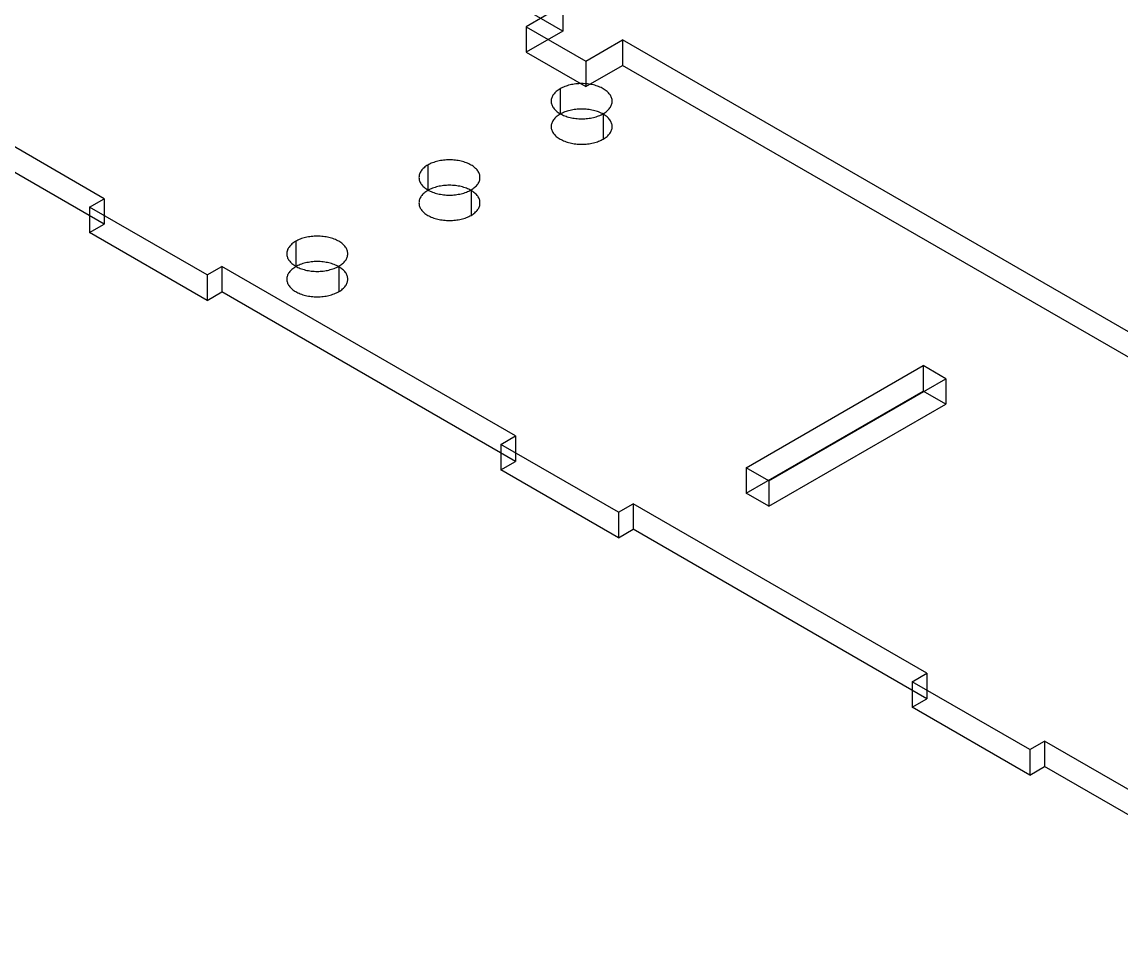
# Model space of a CAD drawing. Header units: inches. Extents: x 3 to 201, y 3 to 129.
# Drawn here: x 177.982 to 182.503, y 70.5 to 74.263 of the extents above; entities that cross this region are included whole.
import ezdxf

# ---------------------------------------------------------------- set-up
doc = ezdxf.new("R2010")
doc.units = ezdxf.units.IN
doc.header["$MEASUREMENT"] = 0

msp = doc.modelspace()

# ---------------------------------------------------------------- linework, layer by layer
at = {"layer": 'OUTLINE'}
for p, q in [((180.2075, 74.2252), (176.5547, 76.3342)), ((180.2075, 74.3298), (180.0564, 74.2426)), ((180.2075, 74.3298), (180.2075, 74.2252)), ((178.3206, 73.5353), (177.1121, 74.2331)), ((180.0564, 74.2426), (180.301, 74.1014)), ((180.0564, 74.2426), (180.0564, 74.138)), ((180.2075, 74.2252), (180.0564, 74.138)), ((180.301, 74.1014), (180.4521, 74.1886)), ((184.1048, 72.0796), (180.4521, 74.1886)), ((180.4521, 74.1886), (180.4521, 74.084)), ((180.0564, 74.138), (180.301, 73.9967)), ((178.3206, 73.4307), (177.1121, 74.1284)), ((180.301, 74.1014), (180.301, 73.9967)), ((180.301, 73.9967), (180.4521, 74.084)), ((184.1048, 71.975), (180.4521, 74.084)), ((180.2253, 74.0004), (180.2199, 73.9987)), ((180.2308, 74.002), (180.2253, 74.0004)), ((180.2364, 74.0035), (180.2308, 74.002)), ((180.2421, 74.0048), (180.2364, 74.0035)), ((180.248, 74.0059), (180.2421, 74.0048)), ((180.2539, 74.0068), (180.248, 74.0059)), ((180.2599, 74.0076), (180.2539, 74.0068)), ((180.266, 74.0082), (180.2599, 74.0076)), ((180.2721, 74.0086), (180.266, 74.0082)), ((180.2783, 74.0089), (180.2721, 74.0086)), ((180.2844, 74.009), (180.2783, 74.0089)), ((180.2906, 74.0089), (180.2844, 74.009)), ((180.2967, 74.0086), (180.2906, 74.0089)), ((180.3028, 74.0082), (180.2967, 74.0086)), ((180.3089, 74.0076), (180.3028, 74.0082)), ((180.3149, 74.0068), (180.3089, 74.0076)), ((180.3209, 74.0059), (180.3149, 74.0068)), ((180.3267, 74.0048), (180.3209, 74.0059)), ((180.3325, 74.0035), (180.3267, 74.0048)), ((180.3381, 74.002), (180.3325, 74.0035)), ((180.3436, 74.0004), (180.3381, 74.002)), ((180.349, 73.9987), (180.3436, 74.0004)), ((180.1643, 73.9576), (180.1627, 73.9541)), ((180.1663, 73.9609), (180.1643, 73.9576)), ((180.1685, 73.9643), (180.1663, 73.9609)), ((180.171, 73.9675), (180.1685, 73.9643)), ((180.1737, 73.9707), (180.171, 73.9675)), ((180.1768, 73.9738), (180.1737, 73.9707)), ((180.1801, 73.9768), (180.1768, 73.9738)), ((180.1836, 73.9797), (180.1801, 73.9768)), ((180.1874, 73.9825), (180.1836, 73.9797)), ((180.1914, 73.9852), (180.1874, 73.9825)), ((180.1957, 73.9878), (180.1914, 73.9852)), ((180.2001, 73.9902), (180.1957, 73.9878)), ((180.1957, 73.9878), (180.1957, 73.8831)), ((180.2048, 73.9925), (180.2001, 73.9902)), ((180.2097, 73.9947), (180.2048, 73.9925)), ((180.2147, 73.9968), (180.2097, 73.9947)), ((180.2199, 73.9987), (180.2147, 73.9968)), ((180.3542, 73.9968), (180.349, 73.9987)), ((180.3592, 73.9947), (180.3542, 73.9968)), ((180.3641, 73.9925), (180.3592, 73.9947)), ((180.3687, 73.9902), (180.3641, 73.9925)), ((180.3732, 73.9878), (180.3687, 73.9902)), ((180.3774, 73.9852), (180.3732, 73.9878)), ((180.3815, 73.9825), (180.3774, 73.9852)), ((180.3852, 73.9797), (180.3815, 73.9825)), ((180.3888, 73.9768), (180.3852, 73.9797)), ((180.3921, 73.9738), (180.3888, 73.9768)), ((180.3951, 73.9707), (180.3921, 73.9738)), ((180.3979, 73.9675), (180.3951, 73.9707)), ((180.4004, 73.9643), (180.3979, 73.9675)), ((180.4026, 73.9609), (180.4004, 73.9643)), ((180.4045, 73.9576), (180.4026, 73.9609)), ((180.4062, 73.9541), (180.4045, 73.9576)), ((180.1591, 73.9401), (180.1589, 73.9365)), ((180.1589, 73.9365), (180.1591, 73.933)), ((180.1595, 73.9436), (180.1591, 73.9401)), ((180.1591, 73.933), (180.1595, 73.9294)), ((180.1603, 73.9472), (180.1595, 73.9436)), ((180.1595, 73.9294), (180.1603, 73.9259)), ((180.1613, 73.9507), (180.1603, 73.9472)), ((180.1603, 73.9259), (180.1613, 73.9224)), ((180.1627, 73.9541), (180.1613, 73.9507)), ((180.1613, 73.9224), (180.1627, 73.9189)), ((180.1627, 73.9189), (180.1643, 73.9155)), ((180.1643, 73.9155), (180.1663, 73.9121)), ((180.1663, 73.9121), (180.1685, 73.9088)), ((180.4004, 73.9088), (180.4026, 73.9121)), ((180.4026, 73.9121), (180.4045, 73.9155)), ((180.4045, 73.9155), (180.4062, 73.9189)), ((180.4075, 73.9507), (180.4062, 73.9541)), ((180.4062, 73.9189), (180.4075, 73.9224)), ((180.4086, 73.9472), (180.4075, 73.9507)), ((180.4075, 73.9224), (180.4086, 73.9259)), ((180.4093, 73.9436), (180.4086, 73.9472)), ((180.4086, 73.9259), (180.4093, 73.9294)), ((180.4098, 73.9401), (180.4093, 73.9436)), ((180.4093, 73.9294), (180.4098, 73.933)), ((180.4099, 73.9365), (180.4098, 73.9401)), ((180.4098, 73.933), (180.4099, 73.9365)), ((180.1685, 73.9088), (180.171, 73.9055)), ((180.171, 73.9055), (180.1737, 73.9024)), ((180.1737, 73.866), (180.171, 73.8629)), ((180.1737, 73.9024), (180.1768, 73.8993)), ((180.1768, 73.8691), (180.1737, 73.866)), ((180.1768, 73.8993), (180.1801, 73.8963)), ((180.1801, 73.8721), (180.1768, 73.8691)), ((180.1801, 73.8963), (180.1836, 73.8934)), ((180.1836, 73.875), (180.1801, 73.8721)), ((180.1836, 73.8934), (180.1874, 73.8906)), ((180.1874, 73.8778), (180.1836, 73.875)), ((180.1874, 73.8906), (180.1914, 73.8879)), ((180.1914, 73.8805), (180.1874, 73.8778)), ((180.1914, 73.8879), (180.1957, 73.8853)), ((180.1957, 73.8831), (180.1914, 73.8805)), ((180.2001, 73.8856), (180.1957, 73.8831)), ((180.1957, 73.8853), (180.2001, 73.8828)), ((180.2048, 73.8879), (180.2001, 73.8856)), ((180.2001, 73.8828), (180.2048, 73.8805)), ((180.2097, 73.8901), (180.2048, 73.8879)), ((180.2048, 73.8805), (180.2097, 73.8783)), ((180.2147, 73.8921), (180.2097, 73.8901)), ((180.2097, 73.8783), (180.2147, 73.8763)), ((180.2199, 73.894), (180.2147, 73.8921)), ((180.2147, 73.8763), (180.2199, 73.8744)), ((180.2253, 73.8958), (180.2199, 73.894)), ((180.2199, 73.8744), (180.2253, 73.8726)), ((180.2308, 73.8974), (180.2253, 73.8958)), ((180.2253, 73.8726), (180.2308, 73.871)), ((180.2364, 73.8988), (180.2308, 73.8974)), ((180.2308, 73.871), (180.2364, 73.8696)), ((180.2421, 73.9001), (180.2364, 73.8988)), ((180.2364, 73.8696), (180.2421, 73.8683)), ((180.248, 73.9012), (180.2421, 73.9001)), ((180.2421, 73.8683), (180.248, 73.8672)), ((180.2539, 73.9022), (180.248, 73.9012)), ((180.248, 73.8672), (180.2539, 73.8662)), ((180.2599, 73.9029), (180.2539, 73.9022)), ((180.2539, 73.8662), (180.2599, 73.8655)), ((180.266, 73.9035), (180.2599, 73.9029)), ((180.2599, 73.8655), (180.266, 73.8648)), ((180.2721, 73.904), (180.266, 73.9035)), ((180.266, 73.8648), (180.2721, 73.8644)), ((180.2783, 73.9042), (180.2721, 73.904)), ((180.2721, 73.8644), (180.2783, 73.8642)), ((180.2844, 73.9043), (180.2783, 73.9042)), ((180.2783, 73.8642), (180.2844, 73.8641)), ((180.2906, 73.9042), (180.2844, 73.9043)), ((180.2844, 73.8641), (180.2906, 73.8642)), ((180.2967, 73.904), (180.2906, 73.9042)), ((180.2906, 73.8642), (180.2967, 73.8644)), ((180.3028, 73.9035), (180.2967, 73.904)), ((180.2967, 73.8644), (180.3028, 73.8648)), ((180.3089, 73.9029), (180.3028, 73.9035)), ((180.3028, 73.8648), (180.3089, 73.8655)), ((180.3149, 73.9022), (180.3089, 73.9029)), ((180.3089, 73.8655), (180.3149, 73.8662)), ((180.3209, 73.9012), (180.3149, 73.9022)), ((180.3149, 73.8662), (180.3209, 73.8672)), ((180.3267, 73.9001), (180.3209, 73.9012)), ((180.3209, 73.8672), (180.3267, 73.8683)), ((180.3325, 73.8988), (180.3267, 73.9001)), ((180.3267, 73.8683), (180.3325, 73.8696)), ((180.3381, 73.8974), (180.3325, 73.8988)), ((180.3325, 73.8696), (180.3381, 73.871)), ((180.3436, 73.8958), (180.3381, 73.8974)), ((180.3381, 73.871), (180.3436, 73.8726)), ((180.349, 73.894), (180.3436, 73.8958)), ((180.3436, 73.8726), (180.349, 73.8744)), ((180.3542, 73.8921), (180.349, 73.894)), ((180.349, 73.8744), (180.3542, 73.8763)), ((180.3592, 73.8901), (180.3542, 73.8921)), ((180.3542, 73.8763), (180.3592, 73.8783)), ((180.3641, 73.8879), (180.3592, 73.8901)), ((180.3592, 73.8783), (180.3641, 73.8805)), ((180.3687, 73.8856), (180.3641, 73.8879)), ((180.3641, 73.8805), (180.3687, 73.8828)), ((180.3732, 73.8831), (180.3687, 73.8856)), ((180.3687, 73.8828), (180.3732, 73.8853)), ((180.3732, 73.8853), (180.3774, 73.8879)), ((180.3732, 73.8853), (180.3732, 73.7806)), ((180.3774, 73.8805), (180.3732, 73.8831)), ((180.3774, 73.8879), (180.3815, 73.8906)), ((180.3815, 73.8778), (180.3774, 73.8805)), ((180.3815, 73.8906), (180.3852, 73.8934)), ((180.3852, 73.875), (180.3815, 73.8778)), ((180.3852, 73.8934), (180.3888, 73.8963)), ((180.3888, 73.8721), (180.3852, 73.875)), ((180.3888, 73.8963), (180.3921, 73.8993)), ((180.3921, 73.8691), (180.3888, 73.8721)), ((180.3921, 73.8993), (180.3951, 73.9024)), ((180.3951, 73.866), (180.3921, 73.8691)), ((180.3951, 73.9024), (180.3979, 73.9055)), ((180.3979, 73.8629), (180.3951, 73.866)), ((180.3979, 73.9055), (180.4004, 73.9088)), ((180.1591, 73.8354), (180.1589, 73.8319)), ((180.1589, 73.8319), (180.1591, 73.8283)), ((180.1595, 73.839), (180.1591, 73.8354)), ((180.1591, 73.8283), (180.1595, 73.8248)), ((180.1603, 73.8425), (180.1595, 73.839)), ((180.1595, 73.8248), (180.1603, 73.8212)), ((180.1613, 73.846), (180.1603, 73.8425)), ((180.1603, 73.8212), (180.1613, 73.8177)), ((180.1627, 73.8495), (180.1613, 73.846)), ((180.1643, 73.8529), (180.1627, 73.8495)), ((180.1663, 73.8563), (180.1643, 73.8529)), ((180.1685, 73.8596), (180.1663, 73.8563)), ((180.171, 73.8629), (180.1685, 73.8596)), ((180.4004, 73.8596), (180.3979, 73.8629)), ((180.4026, 73.8563), (180.4004, 73.8596)), ((180.4045, 73.8529), (180.4026, 73.8563)), ((180.4062, 73.8495), (180.4045, 73.8529)), ((180.4075, 73.846), (180.4062, 73.8495)), ((180.4086, 73.8425), (180.4075, 73.846)), ((180.4075, 73.8177), (180.4086, 73.8212)), ((180.4093, 73.839), (180.4086, 73.8425)), ((180.4086, 73.8212), (180.4093, 73.8248)), ((180.4098, 73.8354), (180.4093, 73.839)), ((180.4093, 73.8248), (180.4098, 73.8283)), ((180.4099, 73.8319), (180.4098, 73.8354)), ((180.4098, 73.8283), (180.4099, 73.8319)), ((180.1613, 73.8177), (180.1627, 73.8143)), ((180.1627, 73.8143), (180.1643, 73.8108)), ((180.1643, 73.8108), (180.1663, 73.8075)), ((180.1663, 73.8075), (180.1685, 73.8041)), ((180.1685, 73.8041), (180.171, 73.8009)), ((180.171, 73.8009), (180.1737, 73.7977)), ((180.1737, 73.7977), (180.1768, 73.7946)), ((180.1768, 73.7946), (180.1801, 73.7916)), ((180.1801, 73.7916), (180.1836, 73.7887)), ((180.1836, 73.7887), (180.1874, 73.7859)), ((180.1874, 73.7859), (180.1914, 73.7832)), ((180.1914, 73.7832), (180.1957, 73.7806)), ((180.1957, 73.7806), (180.2001, 73.7782)), ((180.2001, 73.7782), (180.2048, 73.7759)), ((180.2048, 73.7759), (180.2097, 73.7737)), ((180.2097, 73.7737), (180.2147, 73.7716)), ((180.3542, 73.7716), (180.3592, 73.7737)), ((180.3592, 73.7737), (180.3641, 73.7759)), ((180.3641, 73.7759), (180.3687, 73.7782)), ((180.3687, 73.7782), (180.3732, 73.7806)), ((180.3732, 73.7806), (180.3774, 73.7832)), ((180.3774, 73.7832), (180.3815, 73.7859)), ((180.3815, 73.7859), (180.3852, 73.7887)), ((180.3852, 73.7887), (180.3888, 73.7916)), ((180.3888, 73.7916), (180.3921, 73.7946)), ((180.3921, 73.7946), (180.3951, 73.7977)), ((180.3951, 73.7977), (180.3979, 73.8009)), ((180.3979, 73.8009), (180.4004, 73.8041)), ((180.4004, 73.8041), (180.4026, 73.8075)), ((180.4026, 73.8075), (180.4045, 73.8108)), ((180.4045, 73.8108), (180.4062, 73.8143)), ((180.4062, 73.8143), (180.4075, 73.8177)), ((180.2147, 73.7716), (180.2199, 73.7697)), ((180.2199, 73.7697), (180.2253, 73.768)), ((180.2253, 73.768), (180.2308, 73.7664)), ((180.2308, 73.7664), (180.2364, 73.7649)), ((180.2364, 73.7649), (180.2421, 73.7636)), ((180.2421, 73.7636), (180.248, 73.7625)), ((180.248, 73.7625), (180.2539, 73.7616)), ((180.2539, 73.7616), (180.2599, 73.7608)), ((180.2599, 73.7608), (180.266, 73.7602)), ((180.266, 73.7602), (180.2721, 73.7598)), ((180.2721, 73.7598), (180.2783, 73.7595)), ((180.2783, 73.7595), (180.2844, 73.7594)), ((180.2844, 73.7594), (180.2906, 73.7595)), ((180.2906, 73.7595), (180.2967, 73.7598)), ((180.2967, 73.7598), (180.3028, 73.7602)), ((180.3028, 73.7602), (180.3089, 73.7608)), ((180.3089, 73.7608), (180.3149, 73.7616)), ((180.3149, 73.7616), (180.3209, 73.7625)), ((180.3209, 73.7625), (180.3267, 73.7636)), ((180.3267, 73.7636), (180.3325, 73.7649)), ((180.3325, 73.7649), (180.3381, 73.7664)), ((180.3381, 73.7664), (180.3436, 73.768)), ((180.3436, 73.768), (180.349, 73.7697)), ((180.349, 73.7697), (180.3542, 73.7716)), ((179.6761, 73.6847), (179.6709, 73.6828)), ((179.6814, 73.6865), (179.6761, 73.6847)), ((179.6869, 73.6881), (179.6814, 73.6865)), ((179.6926, 73.6895), (179.6869, 73.6881)), ((179.6983, 73.6908), (179.6926, 73.6895)), ((179.7042, 73.6919), (179.6983, 73.6908)), ((179.7101, 73.6928), (179.7042, 73.6919)), ((179.7161, 73.6936), (179.7101, 73.6928)), ((179.7222, 73.6942), (179.7161, 73.6936)), ((179.7283, 73.6947), (179.7222, 73.6942)), ((179.7345, 73.6949), (179.7283, 73.6947)), ((179.7406, 73.695), (179.7345, 73.6949)), ((179.7468, 73.6949), (179.7406, 73.695)), ((179.7529, 73.6947), (179.7468, 73.6949)), ((179.759, 73.6942), (179.7529, 73.6947)), ((179.7651, 73.6936), (179.759, 73.6942)), ((179.7711, 73.6928), (179.7651, 73.6936)), ((179.777, 73.6919), (179.7711, 73.6928)), ((179.7829, 73.6908), (179.777, 73.6919)), ((179.7886, 73.6895), (179.7829, 73.6908)), ((179.7943, 73.6881), (179.7886, 73.6895)), ((179.7998, 73.6865), (179.7943, 73.6881)), ((179.8051, 73.6847), (179.7998, 73.6865)), ((179.8103, 73.6828), (179.8051, 73.6847)), ((179.6189, 73.6402), (179.6175, 73.6367)), ((179.6205, 73.6436), (179.6189, 73.6402)), ((179.6224, 73.647), (179.6205, 73.6436)), ((179.6247, 73.6503), (179.6224, 73.647)), ((179.6272, 73.6535), (179.6247, 73.6503)), ((179.6299, 73.6567), (179.6272, 73.6535)), ((179.633, 73.6598), (179.6299, 73.6567)), ((179.6363, 73.6628), (179.633, 73.6598)), ((179.6398, 73.6657), (179.6363, 73.6628)), ((179.6436, 73.6685), (179.6398, 73.6657)), ((179.6476, 73.6712), (179.6436, 73.6685)), ((179.6519, 73.6738), (179.6476, 73.6712)), ((179.6563, 73.6762), (179.6519, 73.6738)), ((179.6519, 73.6738), (179.6519, 73.5691)), ((179.661, 73.6786), (179.6563, 73.6762)), ((179.6658, 73.6808), (179.661, 73.6786)), ((179.6709, 73.6828), (179.6658, 73.6808)), ((179.8154, 73.6808), (179.8103, 73.6828)), ((179.8202, 73.6786), (179.8154, 73.6808)), ((179.8249, 73.6762), (179.8202, 73.6786)), ((179.8294, 73.6738), (179.8249, 73.6762)), ((179.8336, 73.6712), (179.8294, 73.6738)), ((179.8376, 73.6685), (179.8336, 73.6712)), ((179.8414, 73.6657), (179.8376, 73.6685)), ((179.845, 73.6628), (179.8414, 73.6657)), ((179.8483, 73.6598), (179.845, 73.6628)), ((179.8513, 73.6567), (179.8483, 73.6598)), ((179.8541, 73.6535), (179.8513, 73.6567)), ((179.8566, 73.6503), (179.8541, 73.6535)), ((179.8588, 73.647), (179.8566, 73.6503)), ((179.8607, 73.6436), (179.8588, 73.647)), ((179.8624, 73.6402), (179.8607, 73.6436)), ((179.8637, 73.6367), (179.8624, 73.6402)), ((179.6153, 73.6261), (179.6151, 73.6225)), ((179.6151, 73.6225), (179.6153, 73.619)), ((179.6157, 73.6296), (179.6153, 73.6261)), ((179.6153, 73.619), (179.6157, 73.6154)), ((179.6165, 73.6332), (179.6157, 73.6296)), ((179.6157, 73.6154), (179.6165, 73.6119)), ((179.6175, 73.6367), (179.6165, 73.6332)), ((179.6165, 73.6119), (179.6175, 73.6084)), ((179.6175, 73.6084), (179.6189, 73.6049)), ((179.6189, 73.6049), (179.6205, 73.6015)), ((179.6205, 73.6015), (179.6224, 73.5981)), ((179.6224, 73.5981), (179.6247, 73.5948)), ((179.6247, 73.5948), (179.6272, 73.5916)), ((179.8541, 73.5916), (179.8566, 73.5948)), ((179.8566, 73.5948), (179.8588, 73.5981)), ((179.8588, 73.5981), (179.8607, 73.6015)), ((179.8607, 73.6015), (179.8624, 73.6049)), ((179.8624, 73.6049), (179.8637, 73.6084)), ((179.8648, 73.6332), (179.8637, 73.6367)), ((179.8637, 73.6084), (179.8648, 73.6119)), ((179.8655, 73.6296), (179.8648, 73.6332)), ((179.8648, 73.6119), (179.8655, 73.6154)), ((179.866, 73.6261), (179.8655, 73.6296)), ((179.8655, 73.6154), (179.866, 73.619)), ((179.8661, 73.6225), (179.866, 73.6261)), ((179.866, 73.619), (179.8661, 73.6225)), ((179.6272, 73.5489), (179.6247, 73.5456)), ((179.6272, 73.5916), (179.6299, 73.5884)), ((179.6299, 73.552), (179.6272, 73.5489)), ((179.6299, 73.5884), (179.633, 73.5853)), ((179.633, 73.5551), (179.6299, 73.552)), ((179.633, 73.5853), (179.6363, 73.5823)), ((179.6363, 73.5581), (179.633, 73.5551)), ((179.6363, 73.5823), (179.6398, 73.5794)), ((179.6398, 73.5611), (179.6363, 73.5581)), ((179.6398, 73.5794), (179.6436, 73.5766)), ((179.6436, 73.5639), (179.6398, 73.5611)), ((179.6436, 73.5766), (179.6476, 73.5739)), ((179.6476, 73.5665), (179.6436, 73.5639)), ((179.6476, 73.5739), (179.6519, 73.5713)), ((179.6519, 73.5691), (179.6476, 73.5665)), ((179.6563, 73.5716), (179.6519, 73.5691)), ((179.6519, 73.5713), (179.6563, 73.5689)), ((179.661, 73.5739), (179.6563, 73.5716)), ((179.6563, 73.5689), (179.661, 73.5665)), ((179.6658, 73.5761), (179.661, 73.5739)), ((179.661, 73.5665), (179.6658, 73.5643)), ((179.6709, 73.5781), (179.6658, 73.5761)), ((179.6658, 73.5643), (179.6709, 73.5623)), ((179.6761, 73.58), (179.6709, 73.5781)), ((179.6709, 73.5623), (179.6761, 73.5604)), ((179.6814, 73.5818), (179.6761, 73.58)), ((179.6761, 73.5604), (179.6814, 73.5586)), ((179.6869, 73.5834), (179.6814, 73.5818)), ((179.6814, 73.5586), (179.6869, 73.557)), ((179.6926, 73.5848), (179.6869, 73.5834)), ((179.6869, 73.557), (179.6926, 73.5556)), ((179.6983, 73.5861), (179.6926, 73.5848)), ((179.6926, 73.5556), (179.6983, 73.5543)), ((179.7042, 73.5872), (179.6983, 73.5861)), ((179.6983, 73.5543), (179.7042, 73.5532)), ((179.7101, 73.5882), (179.7042, 73.5872)), ((179.7042, 73.5532), (179.7101, 73.5523)), ((179.7161, 73.589), (179.7101, 73.5882)), ((179.7101, 73.5523), (179.7161, 73.5515)), ((179.7222, 73.5896), (179.7161, 73.589)), ((179.7161, 73.5515), (179.7222, 73.5509)), ((179.7283, 73.59), (179.7222, 73.5896)), ((179.7222, 73.5509), (179.7283, 73.5504)), ((179.7345, 73.5903), (179.7283, 73.59)), ((179.7283, 73.5504), (179.7345, 73.5502)), ((179.7406, 73.5903), (179.7345, 73.5903)), ((179.7345, 73.5502), (179.7406, 73.5501)), ((179.7468, 73.5903), (179.7406, 73.5903)), ((179.7406, 73.5501), (179.7468, 73.5502)), ((179.7529, 73.59), (179.7468, 73.5903)), ((179.7468, 73.5502), (179.7529, 73.5504)), ((179.759, 73.5896), (179.7529, 73.59)), ((179.7529, 73.5504), (179.759, 73.5509)), ((179.7651, 73.589), (179.759, 73.5896)), ((179.759, 73.5509), (179.7651, 73.5515)), ((179.7711, 73.5882), (179.7651, 73.589)), ((179.7651, 73.5515), (179.7711, 73.5523)), ((179.777, 73.5872), (179.7711, 73.5882)), ((179.7711, 73.5523), (179.777, 73.5532)), ((179.7829, 73.5861), (179.777, 73.5872)), ((179.777, 73.5532), (179.7829, 73.5543)), ((179.7886, 73.5848), (179.7829, 73.5861)), ((179.7829, 73.5543), (179.7886, 73.5556)), ((179.7943, 73.5834), (179.7886, 73.5848)), ((179.7886, 73.5556), (179.7943, 73.557)), ((179.7998, 73.5818), (179.7943, 73.5834)), ((179.7943, 73.557), (179.7998, 73.5586)), ((179.8051, 73.58), (179.7998, 73.5818)), ((179.7998, 73.5586), (179.8051, 73.5604)), ((179.8103, 73.5781), (179.8051, 73.58)), ((179.8051, 73.5604), (179.8103, 73.5623)), ((179.8154, 73.5761), (179.8103, 73.5781)), ((179.8103, 73.5623), (179.8154, 73.5643)), ((179.8202, 73.5739), (179.8154, 73.5761)), ((179.8154, 73.5643), (179.8202, 73.5665)), ((179.8249, 73.5716), (179.8202, 73.5739)), ((179.8202, 73.5665), (179.8249, 73.5689)), ((179.8294, 73.5691), (179.8249, 73.5716)), ((179.8249, 73.5689), (179.8294, 73.5713)), ((179.8294, 73.5713), (179.8336, 73.5739)), ((179.8294, 73.5713), (179.8294, 73.4666)), ((179.8336, 73.5665), (179.8294, 73.5691)), ((179.8336, 73.5739), (179.8376, 73.5766)), ((179.8376, 73.5639), (179.8336, 73.5665)), ((179.8376, 73.5766), (179.8414, 73.5794)), ((179.8414, 73.5611), (179.8376, 73.5639)), ((179.8414, 73.5794), (179.845, 73.5823)), ((179.845, 73.5581), (179.8414, 73.5611)), ((179.845, 73.5823), (179.8483, 73.5853)), ((179.8483, 73.5551), (179.845, 73.5581)), ((179.8483, 73.5853), (179.8513, 73.5884)), ((179.8513, 73.552), (179.8483, 73.5551)), ((179.8513, 73.5884), (179.8541, 73.5916)), ((179.8541, 73.5489), (179.8513, 73.552)), ((179.8566, 73.5456), (179.8541, 73.5489)), ((178.2602, 73.5004), (178.3206, 73.5353)), ((178.3206, 73.5353), (178.3206, 73.4307)), ((179.6153, 73.5214), (179.6151, 73.5179)), ((179.6151, 73.5179), (179.6153, 73.5143)), ((179.6157, 73.525), (179.6153, 73.5214)), ((179.6153, 73.5143), (179.6157, 73.5108)), ((179.6165, 73.5285), (179.6157, 73.525)), ((179.6157, 73.5108), (179.6165, 73.5073)), ((179.6175, 73.532), (179.6165, 73.5285)), ((179.6165, 73.5073), (179.6175, 73.5037)), ((179.6189, 73.5355), (179.6175, 73.532)), ((179.6175, 73.5037), (179.6189, 73.5003)), ((179.6205, 73.5389), (179.6189, 73.5355)), ((179.6224, 73.5423), (179.6205, 73.5389)), ((179.6247, 73.5456), (179.6224, 73.5423)), ((179.8588, 73.5423), (179.8566, 73.5456)), ((179.8607, 73.5389), (179.8588, 73.5423)), ((179.8624, 73.5355), (179.8607, 73.5389)), ((179.8637, 73.532), (179.8624, 73.5355)), ((179.8624, 73.5003), (179.8637, 73.5037)), ((179.8648, 73.5285), (179.8637, 73.532)), ((179.8637, 73.5037), (179.8648, 73.5073)), ((179.8655, 73.525), (179.8648, 73.5285)), ((179.8648, 73.5073), (179.8655, 73.5108)), ((179.866, 73.5214), (179.8655, 73.525)), ((179.8655, 73.5108), (179.866, 73.5143)), ((179.8661, 73.5179), (179.866, 73.5214)), ((179.866, 73.5143), (179.8661, 73.5179)), ((178.2602, 73.5004), (178.2602, 73.3958)), ((178.7436, 73.2213), (178.2602, 73.5004)), ((179.6189, 73.5003), (179.6205, 73.4968)), ((179.6205, 73.4968), (179.6224, 73.4935)), ((179.6224, 73.4935), (179.6247, 73.4902)), ((179.6247, 73.4902), (179.6272, 73.4869)), ((179.6272, 73.4869), (179.6299, 73.4837)), ((179.6299, 73.4837), (179.633, 73.4806)), ((179.633, 73.4806), (179.6363, 73.4776)), ((179.6363, 73.4776), (179.6398, 73.4747)), ((179.6398, 73.4747), (179.6436, 73.4719)), ((179.6436, 73.4719), (179.6476, 73.4692)), ((179.6476, 73.4692), (179.6519, 73.4666)), ((179.6519, 73.4666), (179.6563, 73.4642)), ((179.6563, 73.4642), (179.661, 73.4619)), ((179.661, 73.4619), (179.6658, 73.4597)), ((179.6658, 73.4597), (179.6709, 73.4576)), ((179.6709, 73.4576), (179.6761, 73.4557)), ((179.8051, 73.4557), (179.8103, 73.4576)), ((179.8103, 73.4576), (179.8154, 73.4597)), ((179.8154, 73.4597), (179.8202, 73.4619)), ((179.8202, 73.4619), (179.8249, 73.4642)), ((179.8249, 73.4642), (179.8294, 73.4666)), ((179.8294, 73.4666), (179.8336, 73.4692)), ((179.8336, 73.4692), (179.8376, 73.4719)), ((179.8376, 73.4719), (179.8414, 73.4747)), ((179.8414, 73.4747), (179.845, 73.4776)), ((179.845, 73.4776), (179.8483, 73.4806)), ((179.8483, 73.4806), (179.8513, 73.4837)), ((179.8513, 73.4837), (179.8541, 73.4869)), ((179.8541, 73.4869), (179.8566, 73.4902)), ((179.8566, 73.4902), (179.8588, 73.4935)), ((179.8588, 73.4935), (179.8607, 73.4968)), ((179.8607, 73.4968), (179.8624, 73.5003)), ((178.2602, 73.3958), (178.3206, 73.4307)), ((179.6761, 73.4557), (179.6814, 73.454)), ((179.6814, 73.454), (179.6869, 73.4524)), ((179.6869, 73.4524), (179.6926, 73.4509)), ((179.6926, 73.4509), (179.6983, 73.4497)), ((179.6983, 73.4497), (179.7042, 73.4485)), ((179.7042, 73.4485), (179.7101, 73.4476)), ((179.7101, 73.4476), (179.7161, 73.4468)), ((179.7161, 73.4468), (179.7222, 73.4462)), ((179.7222, 73.4462), (179.7283, 73.4458)), ((179.7283, 73.4458), (179.7345, 73.4455)), ((179.7345, 73.4455), (179.7406, 73.4454)), ((179.7406, 73.4454), (179.7468, 73.4455)), ((179.7468, 73.4455), (179.7529, 73.4458)), ((179.7529, 73.4458), (179.759, 73.4462)), ((179.759, 73.4462), (179.7651, 73.4468)), ((179.7651, 73.4468), (179.7711, 73.4476)), ((179.7711, 73.4476), (179.777, 73.4485)), ((179.777, 73.4485), (179.7829, 73.4497)), ((179.7829, 73.4497), (179.7886, 73.4509)), ((179.7886, 73.4509), (179.7943, 73.4524)), ((179.7943, 73.4524), (179.7998, 73.454)), ((179.7998, 73.454), (179.8051, 73.4557)), ((178.7436, 73.1167), (178.2602, 73.3958)), ((179.1271, 73.3688), (179.122, 73.3668)), ((179.1323, 73.3707), (179.1271, 73.3688)), ((179.1376, 73.3725), (179.1323, 73.3707)), ((179.1431, 73.3741), (179.1376, 73.3725)), ((179.1488, 73.3755), (179.1431, 73.3741)), ((179.1545, 73.3768), (179.1488, 73.3755)), ((179.1604, 73.3779), (179.1545, 73.3768)), ((179.1663, 73.3789), (179.1604, 73.3779)), ((179.1723, 73.3796), (179.1663, 73.3789)), ((179.1784, 73.3802), (179.1723, 73.3796)), ((179.1845, 73.3807), (179.1784, 73.3802)), ((179.1906, 73.3809), (179.1845, 73.3807)), ((179.1968, 73.381), (179.1906, 73.3809)), ((179.2029, 73.3809), (179.1968, 73.381)), ((179.2091, 73.3807), (179.2029, 73.3809)), ((179.2152, 73.3802), (179.2091, 73.3807)), ((179.2213, 73.3796), (179.2152, 73.3802)), ((179.2273, 73.3789), (179.2213, 73.3796)), ((179.2332, 73.3779), (179.2273, 73.3789)), ((179.2391, 73.3768), (179.2332, 73.3779)), ((179.2448, 73.3755), (179.2391, 73.3768)), ((179.2505, 73.3741), (179.2448, 73.3755)), ((179.256, 73.3725), (179.2505, 73.3741)), ((179.2613, 73.3707), (179.256, 73.3725)), ((179.2665, 73.3688), (179.2613, 73.3707)), ((179.2716, 73.3668), (179.2665, 73.3688)), ((179.0737, 73.3227), (179.0726, 73.3192)), ((179.075, 73.3262), (179.0737, 73.3227)), ((179.0767, 73.3296), (179.075, 73.3262)), ((179.0786, 73.333), (179.0767, 73.3296)), ((179.0808, 73.3363), (179.0786, 73.333)), ((179.0833, 73.3395), (179.0808, 73.3363)), ((179.0861, 73.3427), (179.0833, 73.3395)), ((179.0891, 73.3458), (179.0861, 73.3427)), ((179.0924, 73.3488), (179.0891, 73.3458)), ((179.096, 73.3517), (179.0924, 73.3488)), ((179.0998, 73.3545), (179.096, 73.3517)), ((179.1038, 73.3572), (179.0998, 73.3545)), ((179.108, 73.3598), (179.1038, 73.3572)), ((179.1125, 73.3623), (179.108, 73.3598)), ((179.108, 73.3598), (179.108, 73.2551)), ((179.1172, 73.3646), (179.1125, 73.3623)), ((179.122, 73.3668), (179.1172, 73.3646)), ((179.2764, 73.3646), (179.2716, 73.3668)), ((179.2811, 73.3623), (179.2764, 73.3646)), ((179.2855, 73.3598), (179.2811, 73.3623)), ((179.2898, 73.3572), (179.2855, 73.3598)), ((179.2938, 73.3545), (179.2898, 73.3572)), ((179.2976, 73.3517), (179.2938, 73.3545)), ((179.3011, 73.3488), (179.2976, 73.3517)), ((179.3044, 73.3458), (179.3011, 73.3488)), ((179.3075, 73.3427), (179.3044, 73.3458)), ((179.3102, 73.3395), (179.3075, 73.3427)), ((179.3127, 73.3363), (179.3102, 73.3395)), ((179.315, 73.333), (179.3127, 73.3363)), ((179.3169, 73.3296), (179.315, 73.333)), ((179.3185, 73.3262), (179.3169, 73.3296)), ((179.3199, 73.3227), (179.3185, 73.3262)), ((179.3209, 73.3192), (179.3199, 73.3227)), ((179.0714, 73.3121), (179.0713, 73.3086)), ((179.0713, 73.3086), (179.0714, 73.305)), ((179.0719, 73.3157), (179.0714, 73.3121)), ((179.0714, 73.305), (179.0719, 73.3015)), ((179.0726, 73.3192), (179.0719, 73.3157)), ((179.0719, 73.3015), (179.0726, 73.2979)), ((179.0726, 73.2979), (179.0737, 73.2944)), ((179.0737, 73.2944), (179.075, 73.291)), ((179.075, 73.291), (179.0767, 73.2875)), ((179.0767, 73.2875), (179.0786, 73.2841)), ((179.0786, 73.2841), (179.0808, 73.2808)), ((179.0808, 73.2808), (179.0833, 73.2776)), ((179.0833, 73.2776), (179.0861, 73.2744)), ((179.3075, 73.2744), (179.3102, 73.2776)), ((179.3102, 73.2776), (179.3127, 73.2808)), ((179.3127, 73.2808), (179.315, 73.2841)), ((179.315, 73.2841), (179.3169, 73.2875)), ((179.3169, 73.2875), (179.3185, 73.291)), ((179.3185, 73.291), (179.3199, 73.2944)), ((179.3199, 73.2944), (179.3209, 73.2979)), ((179.3217, 73.3157), (179.3209, 73.3192)), ((179.3209, 73.2979), (179.3217, 73.3015)), ((179.3221, 73.3121), (179.3217, 73.3157)), ((179.3217, 73.3015), (179.3221, 73.305)), ((179.3223, 73.3086), (179.3221, 73.3121)), ((179.3221, 73.305), (179.3223, 73.3086)), ((178.7436, 73.2213), (178.804, 73.2562)), ((180.0125, 72.5585), (178.804, 73.2562)), ((178.804, 73.2562), (178.804, 73.1516)), ((179.0808, 73.2316), (179.0786, 73.2283)), ((179.0833, 73.2349), (179.0808, 73.2316)), ((179.0861, 73.2381), (179.0833, 73.2349)), ((179.0861, 73.2744), (179.0891, 73.2713)), ((179.0891, 73.2412), (179.0861, 73.2381)), ((179.0891, 73.2713), (179.0924, 73.2683)), ((179.0924, 73.2442), (179.0891, 73.2412)), ((179.0924, 73.2683), (179.096, 73.2654)), ((179.096, 73.2471), (179.0924, 73.2442)), ((179.096, 73.2654), (179.0998, 73.2626)), ((179.0998, 73.2499), (179.096, 73.2471)), ((179.0998, 73.2626), (179.1038, 73.2599)), ((179.1038, 73.2526), (179.0998, 73.2499)), ((179.1038, 73.2599), (179.108, 73.2573)), ((179.108, 73.2551), (179.1038, 73.2526)), ((179.1125, 73.2576), (179.108, 73.2551)), ((179.108, 73.2573), (179.1125, 73.2549)), ((179.1172, 73.2599), (179.1125, 73.2576)), ((179.1125, 73.2549), (179.1172, 73.2525)), ((179.122, 73.2621), (179.1172, 73.2599)), ((179.1172, 73.2525), (179.122, 73.2504)), ((179.1271, 73.2642), (179.122, 73.2621)), ((179.122, 73.2504), (179.1271, 73.2483)), ((179.1323, 73.2661), (179.1271, 73.2642)), ((179.1271, 73.2483), (179.1323, 73.2464)), ((179.1376, 73.2678), (179.1323, 73.2661)), ((179.1323, 73.2464), (179.1376, 73.2447)), ((179.1431, 73.2694), (179.1376, 73.2678)), ((179.1376, 73.2447), (179.1431, 73.2431)), ((179.1488, 73.2708), (179.1431, 73.2694)), ((179.1431, 73.2431), (179.1488, 73.2416)), ((179.1545, 73.2721), (179.1488, 73.2708)), ((179.1488, 73.2416), (179.1545, 73.2403)), ((179.1604, 73.2732), (179.1545, 73.2721)), ((179.1545, 73.2403), (179.1604, 73.2392)), ((179.1663, 73.2742), (179.1604, 73.2732)), ((179.1604, 73.2392), (179.1663, 73.2383)), ((179.1723, 73.275), (179.1663, 73.2742)), ((179.1663, 73.2383), (179.1723, 73.2375)), ((179.1784, 73.2756), (179.1723, 73.275)), ((179.1723, 73.2375), (179.1784, 73.2369)), ((179.1845, 73.276), (179.1784, 73.2756)), ((179.1784, 73.2369), (179.1845, 73.2364)), ((179.1906, 73.2763), (179.1845, 73.276)), ((179.1845, 73.2364), (179.1906, 73.2362)), ((179.1968, 73.2764), (179.1906, 73.2763)), ((179.1906, 73.2362), (179.1968, 73.2361)), ((179.2029, 73.2763), (179.1968, 73.2764)), ((179.1968, 73.2361), (179.2029, 73.2362)), ((179.2091, 73.276), (179.2029, 73.2763)), ((179.2029, 73.2362), (179.2091, 73.2364)), ((179.2152, 73.2756), (179.2091, 73.276)), ((179.2091, 73.2364), (179.2152, 73.2369)), ((179.2213, 73.275), (179.2152, 73.2756)), ((179.2152, 73.2369), (179.2213, 73.2375)), ((179.2273, 73.2742), (179.2213, 73.275)), ((179.2213, 73.2375), (179.2273, 73.2383)), ((179.2332, 73.2732), (179.2273, 73.2742)), ((179.2273, 73.2383), (179.2332, 73.2392)), ((179.2391, 73.2721), (179.2332, 73.2732)), ((179.2332, 73.2392), (179.2391, 73.2403)), ((179.2448, 73.2708), (179.2391, 73.2721)), ((179.2391, 73.2403), (179.2448, 73.2416)), ((179.2505, 73.2694), (179.2448, 73.2708)), ((179.2448, 73.2416), (179.2505, 73.2431)), ((179.256, 73.2678), (179.2505, 73.2694)), ((179.2505, 73.2431), (179.256, 73.2447)), ((179.2613, 73.2661), (179.256, 73.2678)), ((179.256, 73.2447), (179.2613, 73.2464)), ((179.2665, 73.2642), (179.2613, 73.2661)), ((179.2613, 73.2464), (179.2665, 73.2483)), ((179.2716, 73.2621), (179.2665, 73.2642)), ((179.2665, 73.2483), (179.2716, 73.2504)), ((179.2764, 73.2599), (179.2716, 73.2621)), ((179.2716, 73.2504), (179.2764, 73.2525)), ((179.2811, 73.2576), (179.2764, 73.2599)), ((179.2764, 73.2525), (179.2811, 73.2549)), ((179.2855, 73.2551), (179.2811, 73.2576)), ((179.2811, 73.2549), (179.2855, 73.2573)), ((179.2855, 73.2573), (179.2898, 73.2599)), ((179.2855, 73.2573), (179.2855, 73.1527)), ((179.2898, 73.2526), (179.2855, 73.2551)), ((179.2898, 73.2599), (179.2938, 73.2626)), ((179.2938, 73.2499), (179.2898, 73.2526)), ((179.2938, 73.2626), (179.2976, 73.2654)), ((179.2976, 73.2471), (179.2938, 73.2499)), ((179.2976, 73.2654), (179.3011, 73.2683)), ((179.3011, 73.2442), (179.2976, 73.2471)), ((179.3011, 73.2683), (179.3044, 73.2713)), ((179.3044, 73.2412), (179.3011, 73.2442)), ((179.3044, 73.2713), (179.3075, 73.2744)), ((179.3075, 73.2381), (179.3044, 73.2412)), ((179.3102, 73.2349), (179.3075, 73.2381)), ((179.3127, 73.2316), (179.3102, 73.2349)), ((179.315, 73.2283), (179.3127, 73.2316)), ((178.7436, 73.2213), (178.7436, 73.1167)), ((179.0714, 73.2075), (179.0713, 73.2039)), ((179.0713, 73.2039), (179.0714, 73.2003)), ((179.0719, 73.211), (179.0714, 73.2075)), ((179.0714, 73.2003), (179.0719, 73.1968)), ((179.0726, 73.2145), (179.0719, 73.211)), ((179.0719, 73.1968), (179.0726, 73.1933)), ((179.0737, 73.218), (179.0726, 73.2145)), ((179.0726, 73.1933), (179.0737, 73.1898)), ((179.075, 73.2215), (179.0737, 73.218)), ((179.0737, 73.1898), (179.075, 73.1863)), ((179.0767, 73.2249), (179.075, 73.2215)), ((179.075, 73.1863), (179.0767, 73.1829)), ((179.0786, 73.2283), (179.0767, 73.2249)), ((179.3169, 73.2249), (179.315, 73.2283)), ((179.3185, 73.2215), (179.3169, 73.2249)), ((179.3169, 73.1829), (179.3185, 73.1863)), ((179.3199, 73.218), (179.3185, 73.2215)), ((179.3185, 73.1863), (179.3199, 73.1898)), ((179.3209, 73.2145), (179.3199, 73.218)), ((179.3199, 73.1898), (179.3209, 73.1933)), ((179.3217, 73.211), (179.3209, 73.2145)), ((179.3209, 73.1933), (179.3217, 73.1968)), ((179.3221, 73.2075), (179.3217, 73.211)), ((179.3217, 73.1968), (179.3221, 73.2003)), ((179.3223, 73.2039), (179.3221, 73.2075)), ((179.3221, 73.2003), (179.3223, 73.2039)), ((178.7436, 73.1167), (178.804, 73.1516)), ((180.0125, 72.4538), (178.804, 73.1516)), ((179.0767, 73.1829), (179.0786, 73.1795)), ((179.0786, 73.1795), (179.0808, 73.1762)), ((179.0808, 73.1762), (179.0833, 73.1729)), ((179.0833, 73.1729), (179.0861, 73.1697)), ((179.0861, 73.1697), (179.0891, 73.1666)), ((179.0891, 73.1666), (179.0924, 73.1636)), ((179.0924, 73.1636), (179.096, 73.1607)), ((179.096, 73.1607), (179.0998, 73.1579)), ((179.0998, 73.1579), (179.1038, 73.1552)), ((179.1038, 73.1552), (179.108, 73.1527)), ((179.108, 73.1527), (179.1125, 73.1502)), ((179.1125, 73.1502), (179.1172, 73.1479)), ((179.1172, 73.1479), (179.122, 73.1457)), ((179.122, 73.1457), (179.1271, 73.1436)), ((179.1271, 73.1436), (179.1323, 73.1417)), ((179.1323, 73.1417), (179.1376, 73.14)), ((179.256, 73.14), (179.2613, 73.1417)), ((179.2613, 73.1417), (179.2665, 73.1436)), ((179.2665, 73.1436), (179.2716, 73.1457)), ((179.2716, 73.1457), (179.2764, 73.1479)), ((179.2764, 73.1479), (179.2811, 73.1502)), ((179.2811, 73.1502), (179.2855, 73.1527)), ((179.2855, 73.1527), (179.2898, 73.1552)), ((179.2898, 73.1552), (179.2938, 73.1579)), ((179.2938, 73.1579), (179.2976, 73.1607)), ((179.2976, 73.1607), (179.3011, 73.1636)), ((179.3011, 73.1636), (179.3044, 73.1666)), ((179.3044, 73.1666), (179.3075, 73.1697)), ((179.3075, 73.1697), (179.3102, 73.1729)), ((179.3102, 73.1729), (179.3127, 73.1762)), ((179.3127, 73.1762), (179.315, 73.1795)), ((179.315, 73.1795), (179.3169, 73.1829)), ((179.1376, 73.14), (179.1431, 73.1384)), ((179.1431, 73.1384), (179.1488, 73.1369)), ((179.1488, 73.1369), (179.1545, 73.1357)), ((179.1545, 73.1357), (179.1604, 73.1346)), ((179.1604, 73.1346), (179.1663, 73.1336)), ((179.1663, 73.1336), (179.1723, 73.1328)), ((179.1723, 73.1328), (179.1784, 73.1322)), ((179.1784, 73.1322), (179.1845, 73.1318)), ((179.1845, 73.1318), (179.1906, 73.1315)), ((179.1906, 73.1315), (179.1968, 73.1314)), ((179.1968, 73.1314), (179.2029, 73.1315)), ((179.2029, 73.1315), (179.2091, 73.1318)), ((179.2091, 73.1318), (179.2152, 73.1322)), ((179.2152, 73.1322), (179.2213, 73.1328)), ((179.2213, 73.1328), (179.2273, 73.1336)), ((179.2273, 73.1336), (179.2332, 73.1346)), ((179.2332, 73.1346), (179.2391, 73.1357)), ((179.2391, 73.1357), (179.2448, 73.1369)), ((179.2448, 73.1369), (179.2505, 73.1384)), ((179.2505, 73.1384), (179.256, 73.14)), ((180.9613, 72.4277), (181.6893, 72.848)), ((181.7828, 72.794), (181.6893, 72.848)), ((181.6893, 72.848), (181.6893, 72.7433)), ((181.0548, 72.3737), (181.7828, 72.794)), ((181.7828, 72.794), (181.7828, 72.6893)), ((180.9613, 72.323), (181.6893, 72.7433)), ((181.7828, 72.6893), (181.6893, 72.7433)), ((181.0548, 72.269), (181.7828, 72.6893)), ((179.9521, 72.5236), (180.0125, 72.5585)), ((180.0125, 72.5585), (180.0125, 72.4538)), ((180.4355, 72.2445), (179.9521, 72.5236)), ((179.9521, 72.5236), (179.9521, 72.4189)), ((179.9521, 72.4189), (180.0125, 72.4538)), ((180.4355, 72.1398), (179.9521, 72.4189)), ((181.0548, 72.3737), (180.9613, 72.4277)), ((180.9613, 72.4277), (180.9613, 72.323)), ((181.0548, 72.3737), (181.0548, 72.269)), ((181.0548, 72.269), (180.9613, 72.323)), ((180.4355, 72.2445), (180.4959, 72.2794)), ((180.4355, 72.2445), (180.4355, 72.1398)), ((180.4959, 72.2794), (180.4959, 72.1747)), ((181.7044, 71.5816), (180.4959, 72.2794)), ((180.4355, 72.1398), (180.4959, 72.1747)), ((181.7044, 71.477), (180.4959, 72.1747)), ((181.644, 71.5468), (181.7044, 71.5816)), ((181.7044, 71.5816), (181.7044, 71.477)), ((181.644, 71.5468), (181.644, 71.4421)), ((182.1274, 71.2677), (181.644, 71.5468)), ((181.644, 71.4421), (181.7044, 71.477)), ((182.1274, 71.163), (181.644, 71.4421)), ((182.1274, 71.2677), (182.1878, 71.3025)), ((183.3963, 70.6048), (182.1878, 71.3025)), ((182.1878, 71.3025), (182.1878, 71.1979)), ((182.1274, 71.2677), (182.1274, 71.163)), ((182.1274, 71.163), (182.1878, 71.1979)), ((183.3963, 70.5001), (182.1878, 71.1979))]:
    msp.add_line(p, q, dxfattribs=at)

doc.saveas('drawing.dxf')
